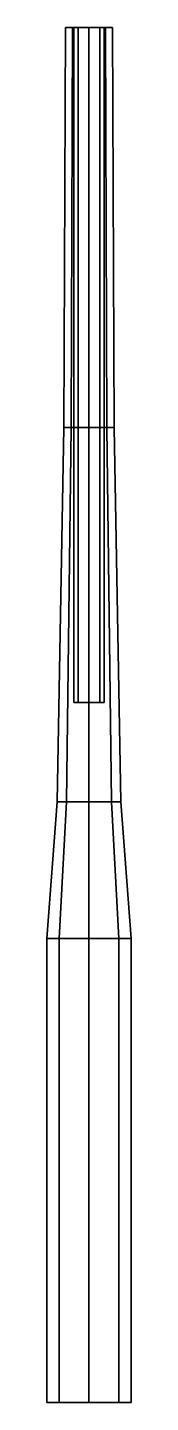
# Model space of a CAD drawing. Extents: x -0.25 to 0.25, y -0.98 to 7.17.
import ezdxf

# ---------------------------------------------------------------- set-up
doc = ezdxf.new("R2010")
doc.units = 0
doc.layers.add('GUN', color=1, linetype='CONTINUOUS')

msp = doc.modelspace()

# ---------------------------------------------------------------- linework, layer by layer
at = {"layer": 'GUN'}
for points in [[(-0.14, 7.17), (-0.099, 7.17, -0.099), (-0.1061, 4.8, -0.1061), (-0.15, 4.8)], [(-0.099, 7.17, 0.099), (-0.14, 7.17), (-0.15, 4.8), (-0.1061, 4.8, 0.1061)], [(-0.09, 7.17), (-0.0636, 7.17, -0.0636), (-0.099, 7.17, -0.099), (-0.14, 7.17)], [(-0.0636, 7.17, 0.0636), (-0.09, 7.17), (-0.14, 7.17), (-0.099, 7.17, 0.099)], [(-0.099, 7.17, -0.099), (0, 7.17, -0.14), (0, 4.8, -0.15), (-0.1061, 4.8, -0.1061)], [(0, 7.17, 0.14), (-0.099, 7.17, 0.099), (-0.1061, 4.8, 0.1061), (0, 4.8, 0.15)], [(-0.0636, 7.17, -0.0636), (0, 7.17, -0.09), (0, 7.17, -0.14), (-0.099, 7.17, -0.099)], [(0, 7.17, 0.09), (-0.0636, 7.17, 0.0636), (-0.099, 7.17, 0.099), (0, 7.17, 0.14)], [(-0.0636, 3.17, 0.0636), (-0.09, 3.17), (-0.09, 7.17), (-0.0636, 7.17, 0.0636)], [(-0.09, 3.17), (-0.0636, 3.17, -0.0636), (-0.0636, 7.17, -0.0636), (-0.09, 7.17)], [(0, 3.17, 0.09), (-0.0636, 3.17, 0.0636), (-0.0636, 7.17, 0.0636), (0, 7.17, 0.09)], [(-0.0636, 3.17, -0.0636), (0, 3.17, -0.09), (0, 7.17, -0.09), (-0.0636, 7.17, -0.0636)], [(0.0636, 3.17, 0.0636), (0, 3.17, 0.09), (0, 7.17, 0.09), (0.0636, 7.17, 0.0636)], [(0, 3.17, -0.09), (0.0636, 3.17, -0.0636), (0.0636, 7.17, -0.0636), (0, 7.17, -0.09)], [(0, 7.17, -0.14), (0.099, 7.17, -0.099), (0.1061, 4.8, -0.1061), (0, 4.8, -0.15)], [(0.099, 7.17, 0.099), (0, 7.17, 0.14), (0, 4.8, 0.15), (0.1061, 4.8, 0.1061)], [(0.0636, 7.17, 0.0636), (0, 7.17, 0.09), (0, 7.17, 0.14), (0.099, 7.17, 0.099)], [(0, 7.17, -0.09), (0.0636, 7.17, -0.0636), (0.099, 7.17, -0.099), (0, 7.17, -0.14)], [(0.09, 3.17), (0.0636, 3.17, 0.0636), (0.0636, 7.17, 0.0636), (0.09, 7.17)], [(0.0636, 3.17, -0.0636), (0.09, 3.17), (0.09, 7.17), (0.0636, 7.17, -0.0636)], [(0.09, 7.17), (0.0636, 7.17, 0.0636), (0.099, 7.17, 0.099), (0.14, 7.17)], [(0.0636, 7.17, -0.0636), (0.09, 7.17), (0.14, 7.17), (0.099, 7.17, -0.099)], [(0.099, 7.17, -0.099), (0.14, 7.17), (0.15, 4.8), (0.1061, 4.8, -0.1061)], [(0.14, 7.17), (0.099, 7.17, 0.099), (0.1061, 4.8, 0.1061), (0.15, 4.8)], [(-0.19, 2.58), (-0.1344, 2.58, 0.1344), (-0.1061, 4.8, 0.1061), (-0.15, 4.8)], [(-0.1344, 2.58, -0.1344), (-0.19, 2.58), (-0.15, 4.8), (-0.1061, 4.8, -0.1061)], [(-0.1344, 2.58, 0.1344), (0, 2.58, 0.19), (0, 4.8, 0.15), (-0.1061, 4.8, 0.1061)], [(0, 2.58, -0.19), (-0.1344, 2.58, -0.1344), (-0.1061, 4.8, -0.1061), (0, 4.8, -0.15)], [(0, 2.58, 0.19), (0.1344, 2.58, 0.1344), (0.1061, 4.8, 0.1061), (0, 4.8, 0.15)], [(0.1344, 2.58, -0.1344), (0, 2.58, -0.19), (0, 4.8, -0.15), (0.1061, 4.8, -0.1061)], [(0.1344, 2.58, 0.1344), (0.19, 2.58), (0.15, 4.8), (0.1061, 4.8, 0.1061)], [(0.19, 2.58), (0.1344, 2.58, -0.1344), (0.1061, 4.8, -0.1061), (0.15, 4.8)], [(-0.25, 1.77), (-0.1768, 1.77, 0.1768), (-0.1344, 2.58, 0.1344), (-0.19, 2.58)], [(-0.1768, 1.77, -0.1768), (-0.25, 1.77), (-0.19, 2.58), (-0.1344, 2.58, -0.1344)], [(-0.1768, 1.77, 0.1768), (0, 1.77, 0.25), (0, 2.58, 0.19), (-0.1344, 2.58, 0.1344)], [(0, 1.77, -0.25), (-0.1768, 1.77, -0.1768), (-0.1344, 2.58, -0.1344), (0, 2.58, -0.19)], [(0, 1.77, 0.25), (0.1768, 1.77, 0.1768), (0.1344, 2.58, 0.1344), (0, 2.58, 0.19)], [(0.1768, 1.77, -0.1768), (0, 1.77, -0.25), (0, 2.58, -0.19), (0.1344, 2.58, -0.1344)], [(0.1768, 1.77, 0.1768), (0.25, 1.77), (0.19, 2.58), (0.1344, 2.58, 0.1344)], [(0.25, 1.77), (0.1768, 1.77, -0.1768), (0.1344, 2.58, -0.1344), (0.19, 2.58)], [(-0.25, -0.98), (-0.1768, -0.98, 0.1768), (-0.1768, 1.77, 0.1768), (-0.25, 1.77)], [(-0.1768, -0.98, -0.1768), (-0.25, -0.98), (-0.25, 1.77), (-0.1768, 1.77, -0.1768)], [(-0.1768, -0.98, 0.1768), (0, -0.98, 0.25), (0, 1.77, 0.25), (-0.1768, 1.77, 0.1768)], [(0, -0.98, -0.25), (-0.1768, -0.98, -0.1768), (-0.1768, 1.77, -0.1768), (0, 1.77, -0.25)], [(0, -0.98, 0.25), (0.1768, -0.98, 0.1768), (0.1768, 1.77, 0.1768), (0, 1.77, 0.25)], [(0.1768, -0.98, -0.1768), (0, -0.98, -0.25), (0, 1.77, -0.25), (0.1768, 1.77, -0.1768)], [(0.1768, -0.98, 0.1768), (0.25, -0.98), (0.25, 1.77), (0.1768, 1.77, 0.1768)], [(0.25, -0.98), (0.1768, -0.98, -0.1768), (0.1768, 1.77, -0.1768), (0.25, 1.77)]]:
    msp.add_3dface(points, dxfattribs=at)

doc.saveas('drawing.dxf')
